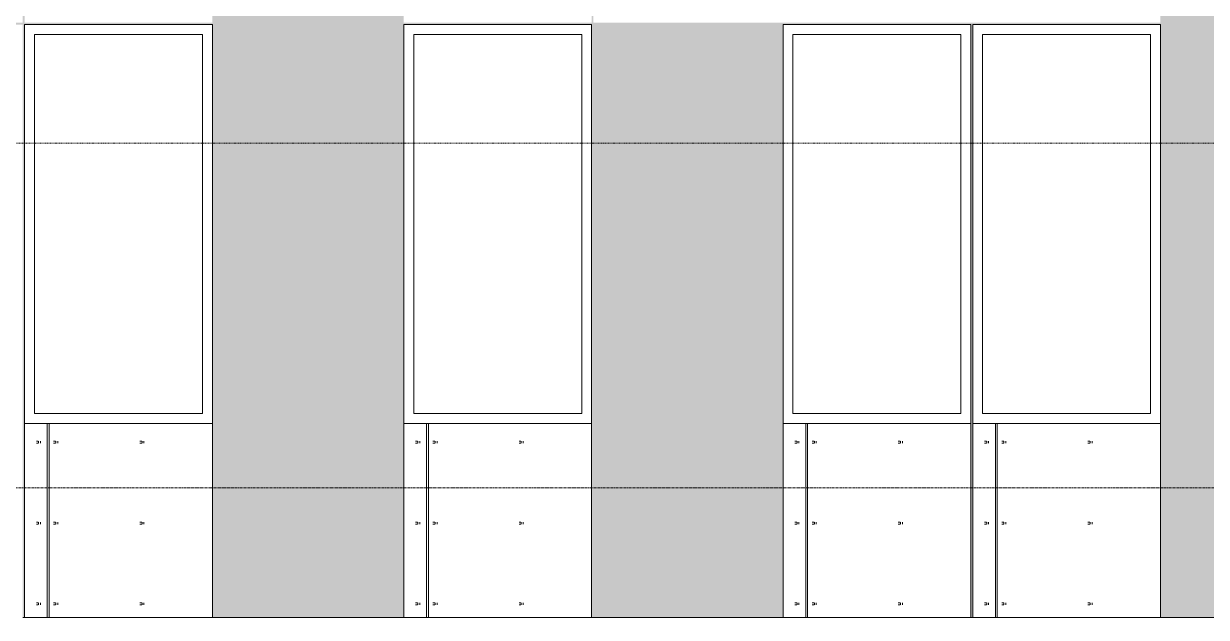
# Model space of a CAD drawing. Header units: inches. Extents: x 9610 to 15331, y -316 to 681.
# Drawn here: x 14675.6 to 14915.1, y 109.7 to 229.9 of the extents above; entities that cross this region are included whole.
import ezdxf

# ---------------------------------------------------------------- set-up
doc = ezdxf.new("R2010")
doc.units = ezdxf.units.IN
doc.header["$MEASUREMENT"] = 0
doc.linetypes.add('Aligning Line 1_8_', pattern=[0.25, 0.125, -0.125])
doc.linetypes.add('Grid Line 1_2_', pattern=[0.875, 0.5, -0.125, 0.125, -0.125])
for name, color, linetype, lineweight in [('A-FLOR-LEVL-1', 51, 'Grid Line 1_2_', 9), ('A-GLAZ-1', 135, 'Continuous', 13), ('A-GLAZ-5', 55, 'Continuous', 9), ('A-WALL-1', 135, 'Continuous', 13), ('A-WALL-PATT-4', 55, 'Continuous', 9), ('G-ANNO-SYMB', 111, 'Aligning Line 1_8_', 9)]:
    doc.layers.add(name, color=color, linetype=linetype, lineweight=lineweight)

# ---------------------------------------------------------------- blocks, each defined once
blk = doc.blocks.new('_THE_ WINDOW _ DOOR - Window - 2nd Floor-V87-BUILDING SECTION - NORTH_SOUTH AT ELEVATOR AND COURTYARD - LOOKING EAST')
at = {"layer": 'A-GLAZ-5'}
h = blk.add_hatch(dxfattribs=at)
h.set_pattern_fill('FP_76', color=256, style=0, pattern_type=2)
h.set_pattern_definition([(0, (-2405.97, 167.18), (-38.4, 120.38), [0.392, -38.007]), (0, (-2405.97, 167.57), (-38.4, 120.38), [0.392, -38.007]), (0, (-2405.97, 183.54), (-38.4, 120.38), [0.392, -38.007]), (0, (-2405.97, 183.93), (-38.4, 120.38), [0.392, -38.007]), (0, (-2405.97, 199.89), (-38.4, 120.38), [0.392, -38.007]), (0, (-2405.97, 200.29), (-38.4, 120.38), [0.392, -38.007]), (0, (-2405.97, 216.25), (-38.4, 120.38), [0.392, -38.007]), (0, (-2405.97, 216.64), (-38.4, 120.38), [0.392, -38.007]), (0, (-2405.97, 232.61), (-38.4, 120.38), [0.392, -38.007]), (0, (-2405.97, 233), (-38.4, 120.38), [0.392, -38.007]), (0, (-2405.97, 248.96), (-38.4, 120.38), [0.392, -38.007]), (0, (-2405.97, 249.36), (-38.4, 120.375), [0.392, -38.007]), (0, (-2405.97, 265.32), (-38.4, 120.375), [0.392, -38.007]), (0, (-2405.97, 265.71), (-38.4, 120.375), [0.392, -38.007]), (0, (-2405.97, 281.68), (-38.4, 120.375), [0.392, -38.007]), (0, (-2405.97, 282.07), (-38.4, 120.375), [0.392, -38.007]), (0, (-2388.52, 167.18), (-38.4, 120.38), [0.392, -38.007]), (0, (-2388.52, 167.57), (-38.4, 120.38), [0.392, -38.007]), (0, (-2388.52, 183.54), (-38.4, 120.38), [0.392, -38.007]), (0, (-2388.52, 183.93), (-38.4, 120.38), [0.392, -38.007]), (0, (-2388.52, 199.89), (-38.4, 120.38), [0.392, -38.007]), (0, (-2388.52, 200.29), (-38.4, 120.38), [0.392, -38.007]), (0, (-2388.52, 216.25), (-38.4, 120.38), [0.392, -38.007]), (0, (-2388.52, 216.64), (-38.4, 120.38), [0.392, -38.007]), (0, (-2388.52, 232.61), (-38.4, 120.38), [0.392, -38.007]), (0, (-2388.52, 233), (-38.4, 120.38), [0.392, -38.007]), (0, (-2388.52, 248.96), (-38.4, 120.375), [0.392, -38.007]), (0, (-2388.52, 249.36), (-38.4, 120.375), [0.392, -38.007]), (0, (-2388.52, 265.32), (-38.4, 120.375), [0.392, -38.007]), (0, (-2388.52, 265.71), (-38.4, 120.375), [0.392, -38.007]), (0, (-2388.52, 281.68), (-38.4, 120.375), [0.392, -38.007]), (0, (-2388.52, 282.07), (-38.4, 120.375), [0.392, -38.007]), (0, (-2371.07, 167.18), (-38.4, 120.38), [0.392, -38.007]), (0, (-2371.07, 167.57), (-38.4, 120.38), [0.392, -38.007]), (0, (-2371.07, 183.54), (-38.4, 120.38), [0.392, -38.007]), (0, (-2371.07, 183.93), (-38.4, 120.38), [0.392, -38.007]), (0, (-2371.07, 199.89), (-38.4, 120.38), [0.392, -38.007]), (0, (-2371.07, 200.29), (-38.4, 120.38), [0.392, -38.007]), (0, (-2371.07, 216.25), (-38.4, 120.38), [0.392, -38.007]), (0, (-2371.07, 216.64), (-38.4, 120.38), [0.392, -38.007]), (0, (-2371.07, 232.61), (-38.4, 120.38), [0.392, -38.007]), (0, (-2371.07, 233), (-38.4, 120.38), [0.392, -38.007]), (0, (-2371.07, 248.96), (-38.4, 120.375), [0.392, -38.007]), (0, (-2371.07, 249.36), (-38.4, 120.375), [0.392, -38.007]), (0, (-2371.07, 265.32), (-38.4, 120.375), [0.392, -38.007]), (0, (-2371.07, 265.71), (-38.4, 120.375), [0.392, -38.007]), (0, (-2371.07, 281.68), (-38.4, 120.375), [0.392, -38.007]), (0, (-2371.07, 282.07), (-38.4, 120.375), [0.392, -38.007]), (90, (-2407.71, 164.625), (-38.4, 2e-15), [120, -0.375]), (90, (-2407.336, 164.625), (-38.4, 2e-15), [120, -0.375]), (90, (-2405.97, 167.18), (-38.4, 2e-15), [0.392, -119.982]), (90, (-2405.97, 183.536), (-38.4, 2e-15), [0.392, -119.982]), (90, (-2405.97, 199.893), (-38.4, 2e-15), [0.392, -119.982]), (90, (-2405.97, 216.25), (-38.4, 2e-15), [0.392, -119.982]), (90, (-2405.97, 232.607), (-38.4, 2e-15), [0.392, -119.982]), (90, (-2405.97, 248.964), (-38.4, 2e-15), [0.392, -119.982]), (90, (-2405.97, 265.322), (-38.4, 2e-15), [0.392, -119.982]), (90, (-2405.97, 281.68), (-38.4, 2e-15), [0.392, -119.982]), (90, (-2405.577, 167.18), (-38.4, 2e-15), [0.392, -119.982]), (90, (-2405.577, 183.536), (-38.4, 2e-15), [0.392, -119.982]), (90, (-2405.577, 199.893), (-38.4, 2e-15), [0.392, -119.982]), (90, (-2405.577, 216.25), (-38.4, 2e-15), [0.392, -119.982]), (90, (-2405.577, 232.607), (-38.4, 2e-15), [0.392, -119.982]), (90, (-2405.577, 248.964), (-38.4, 2e-15), [0.392, -119.982]), (90, (-2405.577, 265.322), (-38.4, 2e-15), [0.392, -119.982]), (90, (-2405.577, 281.68), (-38.4, 2e-15), [0.392, -119.982]), (90, (-2388.52, 167.18), (-38.4, 2e-15), [0.392, -119.982]), (90, (-2388.52, 183.536), (-38.4, 2e-15), [0.392, -119.982]), (90, (-2388.52, 199.893), (-38.4, 2e-15), [0.392, -119.982]), (90, (-2388.52, 216.25), (-38.4, 2e-15), [0.392, -119.982]), (90, (-2388.52, 232.607), (-38.4, 2e-15), [0.392, -119.982]), (90, (-2388.52, 248.964), (-38.4, 2e-15), [0.392, -119.982]), (90, (-2388.52, 265.322), (-38.4, 2e-15), [0.392, -119.982]), (90, (-2388.52, 281.68), (-38.4, 2e-15), [0.392, -119.982]), (90, (-2388.127, 167.18), (-38.4, 2e-15), [0.392, -119.982]), (90, (-2388.127, 183.536), (-38.4, 2e-15), [0.392, -119.982]), (90, (-2388.127, 199.893), (-38.4, 2e-15), [0.392, -119.982]), (90, (-2388.127, 216.25), (-38.4, 2e-15), [0.392, -119.982]), (90, (-2388.127, 232.607), (-38.4, 2e-15), [0.392, -119.982]), (90, (-2388.127, 248.964), (-38.4, 2e-15), [0.392, -119.982]), (90, (-2388.127, 265.322), (-38.4, 2e-15), [0.392, -119.982]), (90, (-2388.127, 281.68), (-38.4, 2e-15), [0.392, -119.982]), (90, (-2371.07, 167.18), (-38.4, 2e-15), [0.392, -119.982]), (90, (-2371.07, 183.536), (-38.4, 2e-15), [0.392, -119.982]), (90, (-2371.07, 199.893), (-38.4, 2e-15), [0.392, -119.982]), (90, (-2371.07, 216.25), (-38.4, 2e-15), [0.392, -119.982]), (90, (-2371.07, 232.607), (-38.4, 2e-15), [0.392, -119.982]), (90, (-2371.07, 248.964), (-38.4, 2e-15), [0.392, -119.982]), (90, (-2371.07, 265.322), (-38.4, 2e-15), [0.392, -119.982]), (90, (-2371.07, 281.68), (-38.4, 2e-15), [0.392, -119.982]), (90, (-2370.677, 167.18), (-38.4, 2e-15), [0.392, -119.982]), (90, (-2370.677, 183.536), (-38.4, 2e-15), [0.392, -119.982]), (90, (-2370.677, 199.893), (-38.4, 2e-15), [0.392, -119.982]), (90, (-2370.677, 216.25), (-38.4, 2e-15), [0.392, -119.982]), (90, (-2370.677, 232.607), (-38.4, 2e-15), [0.392, -119.982]), (90, (-2370.677, 248.964), (-38.4, 2e-15), [0.392, -119.982]), (90, (-2370.677, 265.322), (-38.4, 2e-15), [0.392, -119.982]), (90, (-2370.677, 281.68), (-38.4, 2e-15), [0.392, -119.982]), (180, (-2369.31, 164.25), (-38.4, 120.38), [38.025, -0.375]), (180, (-2369.31, 164.62), (-38.4, 120.38), [38.025, -0.375])])
h.paths.add_polyline_path([(-2445.74, 109.75), (-2407.71, 109.75), (-2407.71, 149), (-2445.74, 149), (-2445.74, 109.87)], flags=0)
at = {"layer": 'A-GLAZ-1'}
for p, q in [((-2407.71, 229.75), (-2445.74, 229.75)), ((-2445.74, 229.75), (-2445.74, 149)), ((-2443.74, 151), (-2443.74, 227.75)), ((-2443.74, 227.75), (-2409.71, 227.75)), ((-2409.71, 227.75), (-2409.71, 151)), ((-2407.71, 149), (-2407.71, 229.75)), ((-2409.71, 151), (-2443.74, 151)), ((-2445.74, 149), (-2407.71, 149)), ((-2445.74, 149), (-2445.74, 109.75)), ((-2407.71, 109.75), (-2407.71, 149)), ((-2445.74, 109.75), (-2407.71, 109.75))]:
    blk.add_line(p, q, dxfattribs=at)
blk = doc.blocks.new('_THE_ WINDOW _ DOOR - Window - 2nd Floor-V56-BUILDING SECTION - NORTH_SOUTH AT ELEVATOR AND COURTYARD - LOOKING EAST')
at = {"layer": 'A-GLAZ-5'}
h = blk.add_hatch(dxfattribs=at)
h.set_pattern_fill('FP_44', color=256, style=0, pattern_type=2)
h.set_pattern_definition([(180, (-2140.28, 167.18), (38.4, 120.38), [0.392, -38.007]), (180, (-2140.28, 167.57), (38.4, 120.38), [0.392, -38.007]), (180, (-2140.28, 183.54), (38.4, 120.38), [0.392, -38.007]), (180, (-2140.28, 183.93), (38.4, 120.38), [0.392, -38.007]), (180, (-2140.28, 199.89), (38.4, 120.38), [0.392, -38.007]), (180, (-2140.28, 200.29), (38.4, 120.38), [0.392, -38.007]), (180, (-2140.28, 216.25), (38.4, 120.38), [0.392, -38.007]), (180, (-2140.28, 216.64), (38.4, 120.38), [0.392, -38.007]), (180, (-2140.28, 232.61), (38.4, 120.38), [0.392, -38.007]), (180, (-2140.28, 233), (38.4, 120.38), [0.392, -38.007]), (180, (-2140.28, 248.96), (38.4, 120.38), [0.392, -38.007]), (180, (-2140.28, 249.36), (38.4, 120.375), [0.392, -38.007]), (180, (-2140.28, 265.32), (38.4, 120.375), [0.392, -38.007]), (180, (-2140.28, 265.71), (38.4, 120.375), [0.392, -38.007]), (180, (-2140.28, 281.68), (38.4, 120.375), [0.392, -38.007]), (180, (-2140.28, 282.07), (38.4, 120.375), [0.392, -38.007]), (180, (-2157.73, 167.18), (38.4, 120.38), [0.392, -38.007]), (180, (-2157.73, 167.57), (38.4, 120.38), [0.392, -38.007]), (180, (-2157.73, 183.54), (38.4, 120.38), [0.392, -38.007]), (180, (-2157.73, 183.93), (38.4, 120.38), [0.392, -38.007]), (180, (-2157.73, 199.89), (38.4, 120.38), [0.392, -38.007]), (180, (-2157.73, 200.29), (38.4, 120.38), [0.392, -38.007]), (180, (-2157.73, 216.25), (38.4, 120.38), [0.392, -38.007]), (180, (-2157.73, 216.64), (38.4, 120.38), [0.392, -38.007]), (180, (-2157.73, 232.61), (38.4, 120.38), [0.392, -38.007]), (180, (-2157.73, 233), (38.4, 120.38), [0.392, -38.007]), (180, (-2157.73, 248.96), (38.4, 120.375), [0.392, -38.007]), (180, (-2157.73, 249.36), (38.4, 120.375), [0.392, -38.007]), (180, (-2157.73, 265.32), (38.4, 120.375), [0.392, -38.007]), (180, (-2157.73, 265.71), (38.4, 120.375), [0.392, -38.007]), (180, (-2157.73, 281.68), (38.4, 120.375), [0.392, -38.007]), (180, (-2157.73, 282.07), (38.4, 120.375), [0.392, -38.007]), (180, (-2175.18, 167.18), (38.4, 120.38), [0.392, -38.007]), (180, (-2175.18, 167.57), (38.4, 120.38), [0.392, -38.007]), (180, (-2175.18, 183.54), (38.4, 120.38), [0.392, -38.007]), (180, (-2175.18, 183.93), (38.4, 120.38), [0.392, -38.007]), (180, (-2175.18, 199.89), (38.4, 120.38), [0.392, -38.007]), (180, (-2175.18, 200.29), (38.4, 120.38), [0.392, -38.007]), (180, (-2175.18, 216.25), (38.4, 120.38), [0.392, -38.007]), (180, (-2175.18, 216.64), (38.4, 120.38), [0.392, -38.007]), (180, (-2175.18, 232.61), (38.4, 120.38), [0.392, -38.007]), (180, (-2175.18, 233), (38.4, 120.38), [0.392, -38.007]), (180, (-2175.18, 248.96), (38.4, 120.375), [0.392, -38.007]), (180, (-2175.18, 249.36), (38.4, 120.375), [0.392, -38.007]), (180, (-2175.18, 265.32), (38.4, 120.375), [0.392, -38.007]), (180, (-2175.18, 265.71), (38.4, 120.375), [0.392, -38.007]), (180, (-2175.18, 281.68), (38.4, 120.375), [0.392, -38.007]), (180, (-2175.18, 282.07), (38.4, 120.375), [0.392, -38.007]), (90, (-2138.536, 164.625), (38.4, -2e-15), [120, -0.375]), (90, (-2138.91, 164.625), (38.4, -2e-15), [120, -0.375]), (90, (-2140.277, 167.18), (38.4, -2e-15), [0.392, -119.982]), (90, (-2140.277, 183.536), (38.4, -2e-15), [0.392, -119.982]), (90, (-2140.277, 199.893), (38.4, -2e-15), [0.392, -119.982]), (90, (-2140.277, 216.25), (38.4, -2e-15), [0.392, -119.982]), (90, (-2140.277, 232.607), (38.4, -2e-15), [0.392, -119.982]), (90, (-2140.277, 248.964), (38.4, -2e-15), [0.392, -119.982]), (90, (-2140.277, 265.322), (38.4, -2e-15), [0.392, -119.982]), (90, (-2140.277, 281.68), (38.4, -2e-15), [0.392, -119.982]), (90, (-2140.67, 167.18), (38.4, -2e-15), [0.392, -119.982]), (90, (-2140.67, 183.536), (38.4, -2e-15), [0.392, -119.982]), (90, (-2140.67, 199.893), (38.4, -2e-15), [0.392, -119.982]), (90, (-2140.67, 216.25), (38.4, -2e-15), [0.392, -119.982]), (90, (-2140.67, 232.607), (38.4, -2e-15), [0.392, -119.982]), (90, (-2140.67, 248.964), (38.4, -2e-15), [0.392, -119.982]), (90, (-2140.67, 265.322), (38.4, -2e-15), [0.392, -119.982]), (90, (-2140.67, 281.68), (38.4, -2e-15), [0.392, -119.982]), (90, (-2157.727, 167.18), (38.4, -2e-15), [0.392, -119.982]), (90, (-2157.727, 183.536), (38.4, -2e-15), [0.392, -119.982]), (90, (-2157.727, 199.893), (38.4, -2e-15), [0.392, -119.982]), (90, (-2157.727, 216.25), (38.4, -2e-15), [0.392, -119.982]), (90, (-2157.727, 232.607), (38.4, -2e-15), [0.392, -119.982]), (90, (-2157.727, 248.964), (38.4, -2e-15), [0.392, -119.982]), (90, (-2157.727, 265.322), (38.4, -2e-15), [0.392, -119.982]), (90, (-2157.727, 281.68), (38.4, -2e-15), [0.392, -119.982]), (90, (-2158.12, 167.18), (38.4, -2e-15), [0.392, -119.982]), (90, (-2158.12, 183.536), (38.4, -2e-15), [0.392, -119.982]), (90, (-2158.12, 199.893), (38.4, -2e-15), [0.392, -119.982]), (90, (-2158.12, 216.25), (38.4, -2e-15), [0.392, -119.982]), (90, (-2158.12, 232.607), (38.4, -2e-15), [0.392, -119.982]), (90, (-2158.12, 248.964), (38.4, -2e-15), [0.392, -119.982]), (90, (-2158.12, 265.322), (38.4, -2e-15), [0.392, -119.982]), (90, (-2158.12, 281.68), (38.4, -2e-15), [0.392, -119.982]), (90, (-2175.177, 167.18), (38.4, -2e-15), [0.392, -119.982]), (90, (-2175.177, 183.536), (38.4, -2e-15), [0.392, -119.982]), (90, (-2175.177, 199.893), (38.4, -2e-15), [0.392, -119.982]), (90, (-2175.177, 216.25), (38.4, -2e-15), [0.392, -119.982]), (90, (-2175.177, 232.607), (38.4, -2e-15), [0.392, -119.982]), (90, (-2175.177, 248.964), (38.4, -2e-15), [0.392, -119.982]), (90, (-2175.177, 265.322), (38.4, -2e-15), [0.392, -119.982]), (90, (-2175.177, 281.68), (38.4, -2e-15), [0.392, -119.982]), (90, (-2175.57, 167.18), (38.4, -2e-15), [0.392, -119.982]), (90, (-2175.57, 183.536), (38.4, -2e-15), [0.392, -119.982]), (90, (-2175.57, 199.893), (38.4, -2e-15), [0.392, -119.982]), (90, (-2175.57, 216.25), (38.4, -2e-15), [0.392, -119.982]), (90, (-2175.57, 232.607), (38.4, -2e-15), [0.392, -119.982]), (90, (-2175.57, 248.964), (38.4, -2e-15), [0.392, -119.982]), (90, (-2175.57, 265.322), (38.4, -2e-15), [0.392, -119.982]), (90, (-2175.57, 281.68), (38.4, -2e-15), [0.392, -119.982]), (0, (-2176.94, 164.25), (38.4, 120.38), [38.025, -0.375]), (0, (-2176.94, 164.62), (38.4, 120.38), [38.025, -0.375])])
h.paths.add_polyline_path([(-2113.54, 109.75), (-2100.51, 109.75), (-2100.51, 149), (-2138.54, 149), (-2138.54, 109.75)], flags=0)
at = {"layer": 'A-GLAZ-1'}
for p, q in [((-2138.54, 229.75), (-2138.54, 149)), ((-2100.51, 229.75), (-2138.54, 229.75)), ((-2136.54, 227.75), (-2102.51, 227.75)), ((-2136.54, 151), (-2136.54, 227.75)), ((-2102.51, 227.75), (-2102.51, 151)), ((-2100.51, 149), (-2100.51, 229.75)), ((-2102.51, 151), (-2136.54, 151)), ((-2138.54, 149), (-2100.51, 149)), ((-2138.54, 149), (-2138.54, 109.75)), ((-2100.51, 109.75), (-2100.51, 149)), ((-2138.54, 109.75), (-2100.51, 109.75))]:
    blk.add_line(p, q, dxfattribs=at)

msp = doc.modelspace()

# ---------------------------------------------------------------- hatches: boundary and pattern name
at = {"layer": 'A-WALL-PATT-4'}
h = msp.add_hatch(dxfattribs=at)
h.set_pattern_fill('FP_38', color=256, style=0, pattern_type=2)
h.set_pattern_definition([(0, (15061.12, 112.3), (-38.4, 120.375), [0.392, -38.007]), (0, (15061.12, 112.7), (-38.4, 120.375), [0.392, -38.007]), (0, (15061.12, 128.66), (-38.4, 120.375), [0.392, -38.007]), (0, (15061.12, 129.05), (-38.4, 120.375), [0.392, -38.007]), (0, (15061.12, 145.02), (-38.4, 120.375), [0.392, -38.007]), (0, (15061.12, 145.41), (-38.4, 120.375), [0.392, -38.007]), (0, (15061.12, 161.38), (-38.4, 120.375), [0.392, -38.007]), (0, (15061.12, 161.77), (-38.4, 120.375), [0.392, -38.007]), (0, (15061.12, 177.73), (-38.4, 120.375), [0.392, -38.007]), (0, (15061.12, 178.12), (-38.4, 120.375), [0.392, -38.007]), (0, (15061.12, 194.09), (-38.4, 120.375), [0.392, -38.007]), (0, (15061.12, 194.48), (-38.4, 120.375), [0.392, -38.007]), (0, (15061.12, 210.45), (-38.4, 120.375), [0.392, -38.007]), (0, (15061.12, 210.84), (-38.4, 120.375), [0.392, -38.007]), (0, (15061.12, 226.8), (-38.4, 120.375), [0.392, -38.007]), (0, (15061.12, 227.2), (-38.4, 120.375), [0.392, -38.007]), (0, (15078.57, 112.3), (-38.4, 120.375), [0.392, -38.007]), (0, (15078.57, 112.7), (-38.4, 120.375), [0.392, -38.007]), (0, (15078.57, 128.66), (-38.4, 120.375), [0.392, -38.007]), (0, (15078.57, 129.05), (-38.4, 120.375), [0.392, -38.007]), (0, (15078.57, 145.02), (-38.4, 120.375), [0.392, -38.007]), (0, (15078.57, 145.41), (-38.4, 120.375), [0.392, -38.007]), (0, (15078.57, 161.38), (-38.4, 120.375), [0.392, -38.007]), (0, (15078.57, 161.77), (-38.4, 120.375), [0.392, -38.007]), (0, (15078.57, 177.73), (-38.4, 120.375), [0.392, -38.007]), (0, (15078.57, 178.12), (-38.4, 120.375), [0.392, -38.007]), (0, (15078.57, 194.09), (-38.4, 120.375), [0.392, -38.007]), (0, (15078.57, 194.48), (-38.4, 120.375), [0.392, -38.007]), (0, (15078.57, 210.45), (-38.4, 120.375), [0.392, -38.007]), (0, (15078.57, 210.84), (-38.4, 120.375), [0.392, -38.007]), (0, (15078.57, 226.8), (-38.4, 120.375), [0.392, -38.007]), (0, (15078.57, 227.2), (-38.4, 120.375), [0.392, -38.007]), (0, (15096.02, 112.3), (-38.4, 120.375), [0.392, -38.007]), (0, (15096.02, 112.7), (-38.4, 120.375), [0.392, -38.007]), (0, (15096.02, 128.66), (-38.4, 120.375), [0.392, -38.007]), (0, (15096.02, 129.05), (-38.4, 120.375), [0.392, -38.007]), (0, (15096.02, 145.02), (-38.4, 120.375), [0.392, -38.007]), (0, (15096.02, 145.41), (-38.4, 120.375), [0.392, -38.007]), (0, (15096.02, 161.38), (-38.4, 120.375), [0.392, -38.007]), (0, (15096.02, 161.77), (-38.4, 120.375), [0.392, -38.007]), (0, (15096.02, 177.73), (-38.4, 120.375), [0.392, -38.007]), (0, (15096.02, 178.12), (-38.4, 120.375), [0.392, -38.007]), (0, (15096.02, 194.09), (-38.4, 120.375), [0.392, -38.007]), (0, (15096.02, 194.48), (-38.4, 120.375), [0.392, -38.007]), (0, (15096.02, 210.45), (-38.4, 120.375), [0.392, -38.007]), (0, (15096.02, 210.84), (-38.4, 120.375), [0.392, -38.007]), (0, (15096.02, 226.8), (-38.4, 120.375), [0.392, -38.007]), (0, (15096.02, 227.2), (-38.4, 120.375), [0.392, -38.007]), (90, (15059.38, 109.75), (-38.4, 2e-15), [120, -0.375]), (90, (15059.755, 109.75), (-38.4, 2e-15), [120, -0.375]), (90, (15061.12, 112.304), (-38.4, 2e-15), [0.392, -119.982]), (90, (15061.12, 128.66), (-38.4, 2e-15), [0.392, -119.982]), (90, (15061.12, 145.018), (-38.4, 2e-15), [0.392, -119.982]), (90, (15061.12, 161.375), (-38.4, 2e-15), [0.392, -119.982]), (90, (15061.12, 177.732), (-38.4, 2e-15), [0.392, -119.982]), (90, (15061.12, 194.09), (-38.4, 2e-15), [0.392, -119.982]), (90, (15061.12, 210.447), (-38.4, 2e-15), [0.392, -119.982]), (90, (15061.12, 226.804), (-38.4, 2e-15), [0.392, -119.982]), (90, (15061.514, 112.304), (-38.4, 2e-15), [0.392, -119.982]), (90, (15061.514, 128.66), (-38.4, 2e-15), [0.392, -119.982]), (90, (15061.514, 145.018), (-38.4, 2e-15), [0.392, -119.982]), (90, (15061.514, 161.375), (-38.4, 2e-15), [0.392, -119.982]), (90, (15061.514, 177.732), (-38.4, 2e-15), [0.392, -119.982]), (90, (15061.514, 194.09), (-38.4, 2e-15), [0.392, -119.982]), (90, (15061.514, 210.447), (-38.4, 2e-15), [0.392, -119.982]), (90, (15061.514, 226.804), (-38.4, 2e-15), [0.392, -119.982]), (90, (15078.57, 112.304), (-38.4, 2e-15), [0.392, -119.982]), (90, (15078.57, 128.66), (-38.4, 2e-15), [0.392, -119.982]), (90, (15078.57, 145.018), (-38.4, 2e-15), [0.392, -119.982]), (90, (15078.57, 161.375), (-38.4, 2e-15), [0.392, -119.982]), (90, (15078.57, 177.732), (-38.4, 2e-15), [0.392, -119.982]), (90, (15078.57, 194.09), (-38.4, 2e-15), [0.392, -119.982]), (90, (15078.57, 210.447), (-38.4, 2e-15), [0.392, -119.982]), (90, (15078.57, 226.804), (-38.4, 2e-15), [0.392, -119.982]), (90, (15078.964, 112.304), (-38.4, 2e-15), [0.392, -119.982]), (90, (15078.964, 128.66), (-38.4, 2e-15), [0.392, -119.982]), (90, (15078.964, 145.018), (-38.4, 2e-15), [0.392, -119.982]), (90, (15078.964, 161.375), (-38.4, 2e-15), [0.392, -119.982]), (90, (15078.964, 177.732), (-38.4, 2e-15), [0.392, -119.982]), (90, (15078.964, 194.09), (-38.4, 2e-15), [0.392, -119.982]), (90, (15078.964, 210.447), (-38.4, 2e-15), [0.392, -119.982]), (90, (15078.964, 226.804), (-38.4, 2e-15), [0.392, -119.982]), (90, (15096.02, 112.304), (-38.4, 2e-15), [0.392, -119.982]), (90, (15096.02, 128.66), (-38.4, 2e-15), [0.392, -119.982]), (90, (15096.02, 145.018), (-38.4, 2e-15), [0.392, -119.982]), (90, (15096.02, 161.375), (-38.4, 2e-15), [0.392, -119.982]), (90, (15096.02, 177.732), (-38.4, 2e-15), [0.392, -119.982]), (90, (15096.02, 194.09), (-38.4, 2e-15), [0.392, -119.982]), (90, (15096.02, 210.447), (-38.4, 2e-15), [0.392, -119.982]), (90, (15096.02, 226.804), (-38.4, 2e-15), [0.392, -119.982]), (90, (15096.414, 112.304), (-38.4, 2e-15), [0.392, -119.982]), (90, (15096.414, 128.66), (-38.4, 2e-15), [0.392, -119.982]), (90, (15096.414, 145.018), (-38.4, 2e-15), [0.392, -119.982]), (90, (15096.414, 161.375), (-38.4, 2e-15), [0.392, -119.982]), (90, (15096.414, 177.732), (-38.4, 2e-15), [0.392, -119.982]), (90, (15096.414, 194.09), (-38.4, 2e-15), [0.392, -119.982]), (90, (15096.414, 210.447), (-38.4, 2e-15), [0.392, -119.982]), (90, (15096.414, 226.804), (-38.4, 2e-15), [0.392, -119.982]), (180, (15097.78, 109.38), (-38.4, 120.375), [38.025, -0.375]), (180, (15097.78, 109.75), (-38.4, 120.375), [38.025, -0.375])])
h.paths.add_polyline_path([(14675.75, 109.75), (14675.76, 229.75), (14713.78, 229.75), (14713.78, 109.75), (14752.55, 109.75), (14752.55, 229.75), (14790.58, 229.75), (14790.58, 109.75), (14829.35, 109.75), (14829.35, 229.75), (14867.38, 229.75), (14867.38, 109.75), (14867.75, 109.75), (14867.76, 229.75), (14905.78, 229.75), (14905.78, 109.75), (14982.95, 109.75), (14982.95, 229.75), (15020.98, 229.75), (15020.98, 109.75), (15053.57, 109.75), (15053.57, 348.51), (15020.98, 348.51), (15020.98, 230.12), (14982.95, 230.12), (14982.95, 348.51), (14905.78, 348.51), (14905.78, 230.12), (14790.95, 230.12), (14790.95, 310), (14829.35, 310), (14829.35, 348.51), (14790.58, 348.51), (14790.58, 230.12), (14752.55, 230.12), (14752.55, 348.51), (14713.78, 348.51), (14713.78, 230.12), (14675.75, 230.12), (14675.75, 348.51), (14675.38, 348.51), (14675.38, 230.12), (14637.35, 230.12), (14637.35, 348.51), (14560.18, 348.51), (14560.18, 230.12), (14522.15, 230.12), (14522.15, 348.51), (14521.78, 348.51), (14521.78, 230.12), (14483.75, 230.12), (14483.75, 348.51), (14444.98, 348.51), (14444.98, 230.12), (14406.95, 230.12), (14406.95, 348.51), (14406.58, 348.51), (14406.58, 230.12), (14368.55, 230.12), (14368.55, 348.51), (14329.78, 348.51), (14329.78, 310), (14368.37, 310), (14368.37, 230.12), (14253.35, 230.12), (14253.35, 348.51), (14176.18, 348.51), (14176.18, 230.12), (14138.15, 230.12), (14138.15, 348.51), (14137.78, 348.51), (14137.78, 230.12), (14099.75, 230.12), (14099.75, 348.51), (14099.38, 348.51), (14099.38, 230.12), (14061.35, 230.12), (14061.35, 348.51), (14022.58, 348.51), (14022.58, 230.12), (13984.55, 230.12), (13984.55, 348.51), (13984.18, 348.51), (13984.18, 230.12), (13946.15, 230.12), (13946.15, 348.51), (13907.57, 348.51), (13907.57, 230.12), (13869.54, 230.12), (13869.54, 348.51), (13830.58, 348.51), (13830.58, 310), (13869.17, 310), (13869.17, 230.12), (13754.15, 230.12), (13754.15, 348.51), (13722.37, 348.55), (13722.06, 348.88), (13722.09, 348.9), (13722.28, 348.9), (13722.19, 349.06), (13722.19, 350.44), (13721.44, 350.5), (13721.44, 230.12), (13718.69, 230.12), (13718.69, 109.75), (13754.15, 109.75), (13754.15, 229.75), (13792.18, 229.75), (13792.18, 109.75), (13792.55, 109.75), (13792.55, 229.75), (13830.58, 229.75), (13830.58, 109.75), (13869.54, 109.75), (13869.54, 229.75), (13907.57, 229.75), (13907.57, 109.75), (13946.15, 109.75), (13946.15, 229.75), (13984.18, 229.75), (13984.18, 109.75), (13984.55, 109.75), (13984.55, 229.75), (14022.58, 229.75), (14022.58, 109.75), (14022.77, 109.75), (14022.77, 178), (14061.35, 178), (14061.35, 229.75), (14099.38, 229.75), (14099.38, 178), (14099.75, 178), (14099.75, 229.75), (14137.78, 229.75), (14137.78, 109.75), (14138.15, 109.75), (14138.15, 229.75), (14176.18, 229.75), (14176.18, 109.75), (14214.95, 109.75), (14214.95, 229.75), (14252.98, 229.75), (14252.98, 109.75), (14291.75, 109.75), (14291.75, 229.75), (14329.78, 229.75), (14329.78, 109.75), (14368.55, 109.75), (14368.55, 229.75), (14406.58, 229.75), (14406.58, 109.75), (14406.95, 109.75), (14406.95, 229.75), (14444.98, 229.75), (14444.98, 109.75), (14445.17, 109.75), (14445.17, 178), (14483.75, 178), (14483.75, 229.75), (14521.78, 229.75), (14521.78, 178), (14559.99, 178), (14559.99, 109.75), (14560.55, 109.75), (14560.55, 229.75), (14598.58, 229.75), (14598.58, 109.75), (14637.35, 109.75), (14637.35, 229.75), (14675.38, 229.75), (14675.38, 109.75)], flags=0)
h.paths.add_polyline_path([(13719.12, 109.81), (13719.12, 230.06), (13720.69, 230.05), (13720.69, 109.81), (13719.69, 109.81)], flags=0)
h.paths.add_polyline_path([(13712.57, 136), (13713.19, 136), (13713.19, 230.12), (13712.57, 230.12), (13712.57, 139.25)], flags=0)
h.paths.add_polyline_path([(13792.18, 310), (13792.55, 310), (13792.55, 348.51), (13792.18, 348.51), (13792.18, 343.62)], flags=0)
h.paths.add_polyline_path([(14867.38, 310), (14867.75, 310), (14867.75, 348.51), (14867.38, 348.47), (14867.38, 343.12)], flags=0)
h.paths.add_polyline_path([(14291.75, 310), (14291.75, 348.51), (14291.38, 348.51), (14291.38, 310), (14291.57, 310)], flags=0)

# ---------------------------------------------------------------- linework, layer by layer
at = {"layer": 'A-FLOR-LEVL-1'}
msp.add_line((12953.53, 136), (15306.53, 136), dxfattribs=at)
at = {"layer": 'A-WALL-1'}
for p, q in [((14675.75, 109.75), (14675.75, 149)), ((14713.78, 149), (14713.78, 109.75)), ((14752.55, 109.75), (14752.55, 149)), ((14790.58, 149), (14790.58, 109.75)), ((14829.35, 109.75), (14829.35, 149)), ((14867.38, 149), (14867.38, 109.75)), ((14867.75, 109.75), (14867.75, 149)), ((14905.78, 149), (14905.78, 109.75)), ((14675.38, 109.75), (14675.75, 109.75)), ((14713.78, 109.75), (14752.55, 109.75)), ((14790.58, 109.75), (14829.35, 109.75)), ((14867.38, 109.75), (14867.75, 109.75)), ((14905.78, 109.75), (14982.95, 109.75))]:
    msp.add_line(p, q, dxfattribs=at)
at = {"layer": 'G-ANNO-SYMB'}
msp.add_line((15210.55, 205.76), (13049.45, 205.76), dxfattribs=at)

# ---------------------------------------------------------------- block references
at = {"layer": 'A-GLAZ-1'}
for name, p in [('_THE_ WINDOW _ DOOR - Window - 2nd Floor-V87-BUILDING SECTION - NORTH_SOUTH AT ELEVATOR AND COURTYARD - LOOKING EAST', (17121.49, 0)), ('_THE_ WINDOW _ DOOR - Window - 2nd Floor-V87-BUILDING SECTION - NORTH_SOUTH AT ELEVATOR AND COURTYARD - LOOKING EAST', (17198.29, 0)), ('_THE_ WINDOW _ DOOR - Window - 2nd Floor-V87-BUILDING SECTION - NORTH_SOUTH AT ELEVATOR AND COURTYARD - LOOKING EAST', (17275.09, 0)), ('_THE_ WINDOW _ DOOR - Window - 2nd Floor-V56-BUILDING SECTION - NORTH_SOUTH AT ELEVATOR AND COURTYARD - LOOKING EAST', (17006.29, 0))]:
    msp.add_blockref(name, p, dxfattribs=at)

doc.saveas('drawing.dxf')
